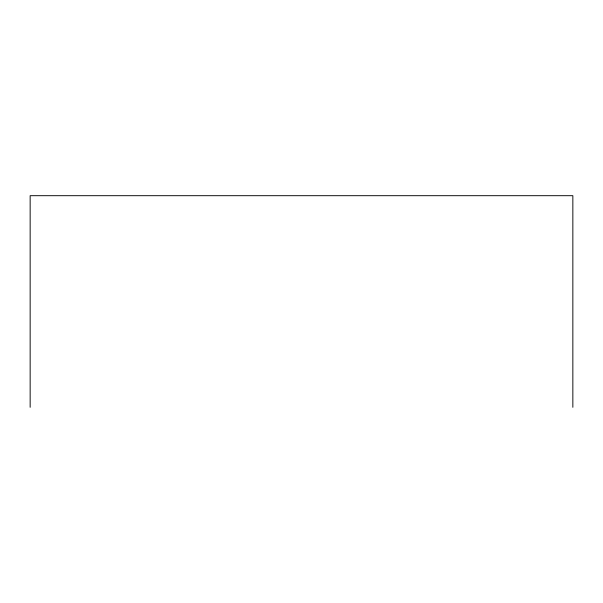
<?xml version="1.0" encoding="UTF-8"?>
<svg xmlns="http://www.w3.org/2000/svg" width="603" height="603" viewBox="0 0 603 603"><rect width="100%" height="100%" fill="white"/><g stroke="black" fill="none" stroke-linecap="round" stroke-linejoin="round"><path stroke-width="0.9" d="M572.85 407.311L572.85 195.689L30.15 195.689L30.15 407.311"/></g></svg>
